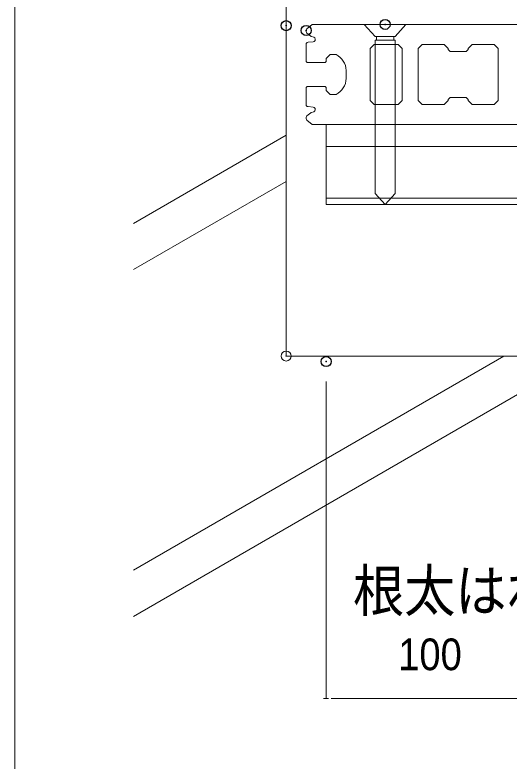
# Model space of a CAD drawing. Units: millimetres, scale not verified. Extents: x -4750 to 4750, y -3000 to 3000.
# Drawn here: x -2500 to -2376.5, y -2160.9 to -1974.6 of the extents above; entities that cross this region are included whole.
import ezdxf
from ezdxf.enums import TextEntityAlignment as Align

# ---------------------------------------------------------------- set-up
doc = ezdxf.new("R2010")
doc.units = ezdxf.units.MM
doc.header["$LTSCALE"] = 5
doc.header["$PDMODE"] = 32
doc.header["$PDSIZE"] = 2.5
for name, color, linetype, lineweight in [('0-2_根太', 7, 'Continuous', 9), ('0-3_一般', 7, 'Continuous', 9), ('0-4_0', 7, 'Continuous', 9), ('0-5_図枠', 7, 'Continuous', 9), ('0-7_寸法', 7, 'Continuous', 9), ('0-8_ビス', 7, 'Continuous', 9)]:
    doc.layers.add(name, color=color, linetype=linetype, lineweight=lineweight)
doc.layers.add('0-9_Defpoints', color=7, linetype='Continuous')
doc.styles.add('Osaka', font='')
doc.styles.add('ＭＳ ゴシック', font='')
doc.styles.get('Osaka').set_extended_font_data('Osaka')
doc.styles.get('ＭＳ ゴシック').set_extended_font_data('MS Gothic')

# ---------------------------------------------------------------- blocks, each defined once
blk = doc.blocks.new('_DOT')
at = {"layer": '0-4_0'}
for p, q in [((-10, 0), (-20, 0)), ((-5, 0), (5, 0))]:
    blk.add_line(p, q, dxfattribs=at)
blk = doc.blocks.new('グループ-319-1')
at = {"layer": '0-2_根太'}
for p, q in [((-19044, -58586.4), (-14306.3, -58586.4)), ((-19044, -58986.4), (-19044, -58586.4)), ((-19044, -58696.4), (-14306.3, -58696.4)), ((-19044, -58954.4), (-14306.3, -58954.4)), ((-19044, -58986.4), (-14306.3, -58986.4))]:
    blk.add_line(p, q, dxfattribs=at)
blk = doc.blocks.new('グループ-446-1')
at = {"layer": '0-8_ビス'}
for p, q in [((-18792.4, -58165.2), (-18792.4, -58147.2)), ((-18706.2, -58147.2), (-18706.2, -58165.2))]:
    blk.add_line(p, q, dxfattribs=at)
for points in [[(-18699.3, -58147.2), (-18645.3, -58086.5), (-18853.3, -58086.5), (-18799.3, -58147.2)], [(-18699.3, -58165.2), (-18699.3, -58930.2), (-18749.3, -58986.5), (-18799.3, -58930.2), (-18799.3, -58165.2)]]:
    blk.add_lwpolyline(points, close=True, dxfattribs=at)

msp = doc.modelspace()

# ---------------------------------------------------------------- linework, layer by layer
at = {"layer": '0-2_根太', "color": 4}
msp.add_point((-2432.201, -2059.806), dxfattribs=at)
at = {"layer": '0-3_一般'}
for p, q in [((-2432.201, -2059.806), (-2432.201, -1867.488)), ((-2432.201, -2059.806), (-2432.201, -1867.488)), ((-2432.201, -2059.806), (-2432.201, -1867.488)), ((-2427.201, -1978.504), (-2427.201, -1978.772)), ((-2427.011, -1979.169), (-2426.029, -1979.955)), ((-2425.857, -1980.045), (-2425.314, -1980.208)), ((-2425.415, -1981.357), (-2426.738, -1981.475)), ((-2424.952, -1980.694), (-2424.952, -1980.851)), ((-2417.201, -1988.506), (-2417.201, -1990.506)), ((-2426.029, -1999.058), (-2427.011, -1999.843)), ((-2426.738, -1997.537), (-2425.415, -1997.655)), ((-2425.314, -1998.805), (-2425.857, -1998.968)), ((-2424.952, -1998.161), (-2424.952, -1998.318)), ((-2427.201, -2000.24), (-2427.201, -2000.508)), ((-2185.315, -2059.806), (-2432.201, -2059.806)), ((-2185.315, -2059.806), (-2432.201, -2059.806)), ((-2185.315, -2059.806), (-2432.201, -2059.806))]:
    msp.add_line(p, q, dxfattribs=at)
at = {"layer": '0-3_一般', "color": 134}
for p, q in [((-2432.201, -2004.64), (-2470.381, -2026.683)), ((-2432.201, -2016.187), (-2470.381, -2038.23)), ((-2377.753, -2059.806), (-2470.381, -2113.285)), ((-2357.753, -2059.806), (-2470.381, -2124.832))]:
    msp.add_line(p, q, dxfattribs=at)
at = {"layer": '0-3_一般'}
for points in [[(-2207.384, -1978.114), (-2208.713, -1977.006), (-2425.689, -1977.006), (-2427.019, -1978.114)], [(-2427.201, -1981.981), (-2427.201, -1986.256), (-2426.951, -1986.506), (-2422.452, -1986.506), (-2422.202, -1986.256), (-2422.202, -1985.506), (-2421.202, -1984.506), (-2419.701, -1984.506)], [(-2419.701, -1994.506), (-2421.202, -1994.506), (-2422.202, -1993.506), (-2422.202, -1992.756), (-2422.452, -1992.506), (-2426.951, -1992.506), (-2427.201, -1992.756), (-2427.201, -1997.031)], [(-2427.019, -2000.899), (-2425.689, -2002.006), (-2208.713, -2002.006)]]:
    msp.add_lwpolyline(points, dxfattribs=at)
for points in [[(-2410.202, -1997.006), (-2411.202, -1996.006), (-2411.202, -1983.006), (-2410.202, -1982.006), (-2404.202, -1982.006), (-2403.202, -1983.006), (-2403.202, -1996.006), (-2404.202, -1997.006)], [(-2380.201, -1982.006), (-2379.201, -1983.006), (-2379.201, -1996.006), (-2380.201, -1997.006), (-2385.701, -1997.006), (-2386.701, -1996.006), (-2386.701, -1995.756), (-2387.201, -1995.256), (-2391.202, -1995.256), (-2391.702, -1995.756), (-2391.702, -1996.006), (-2392.702, -1997.006), (-2398.202, -1997.006), (-2399.202, -1996.006), (-2399.202, -1983.006), (-2398.202, -1982.006), (-2392.702, -1982.006), (-2391.702, -1983.006), (-2391.702, -1983.256), (-2391.202, -1983.756), (-2387.201, -1983.756), (-2386.701, -1983.256), (-2386.701, -1983.006), (-2385.701, -1982.006)]]:
    msp.add_lwpolyline(points, close=True, dxfattribs=at)
for centre, radius, start, end in [((-2426.693, -1978.504), 0.508, 129.80454, 180), ((-2426.693, -1978.772), 0.508, 180, 231.34124), ((-2425.711, -1979.558), 0.508, 231.34101, 253.30123), ((-2425.46, -1980.694), 0.508, 0, 73.30178), ((-2426.693, -1981.981), 0.508, 95.07873, 180), ((-2425.46, -1980.851), 0.508, 275.07873, 0), ((-2421.91, -1988.668), 4.711, 1.96831, 62.05038), ((-2421.91, -1990.344), 4.711, 297.94962, 358.03169), ((-2426.693, -1997.031), 0.508, 180, 264.92127), ((-2425.711, -1999.454), 0.508, 106.69877, 128.65899), ((-2425.46, -1998.161), 0.508, 0, 84.92127), ((-2425.46, -1998.318), 0.508, 286.69822, 0), ((-2426.693, -2000.24), 0.508, 128.65876, 180), ((-2426.693, -2000.508), 0.508, 180, 230.19546)]:
    msp.add_arc(centre, radius, start, end, dxfattribs=at)
at = {"layer": '0-5_図枠'}
msp.add_lwpolyline([(-2500, -1067.501), (-500, -1067.501), (-500, -2367.501), (-2500, -2367.501)], close=True, dxfattribs=at)
at = {"layer": '0-7_寸法'}
for p, q in [((-2422.201, -2066.197), (-2422.201, -2145.343)), ((-2419.698, -2145.343), (-2324.705, -2145.343))]:
    msp.add_line(p, q, dxfattribs=at)
at = {"layer": '0-9_Defpoints'}
for p in [(-2432.201, -1977.313), (-2407.465, -1977.008), (-2427.201, -1978.504), (-2422.201, -2061.197)]:
    msp.add_point(p, dxfattribs=at)

# ---------------------------------------------------------------- block references
at = {"layer": '0-2_根太', "xscale": 0.05, "yscale": 0.05}
msp.add_blockref('グループ-319-1', (-1470, 927.316), dxfattribs=at)
at = {"layer": '0-7_寸法', "xscale": 0.1251862, "yscale": 0.1251862, "rotation": 180}
msp.add_blockref('_DOT', (-2422.201, -2145.343), dxfattribs=at)
at = {"layer": '0-8_ビス', "xscale": 0.05, "yscale": 0.05}
msp.add_blockref('グループ-446-1', (-1470, 927.316), dxfattribs=at)

# ---------------------------------------------------------------- texts
at = {"layer": '0-7_寸法', "width": 0.9}
for s, height, style, p in [('根太はね出し', 10.41, 'ＭＳ ゴシック', (-2415.486, -2126.726)), ('100', 7.918, 'Osaka', (-2404.197, -2140.63))]:
    msp.add_text(s, height=height, dxfattribs=dict(at, style=style)).set_placement(p, align=Align.BOTTOM_LEFT)

doc.saveas('drawing.dxf')
